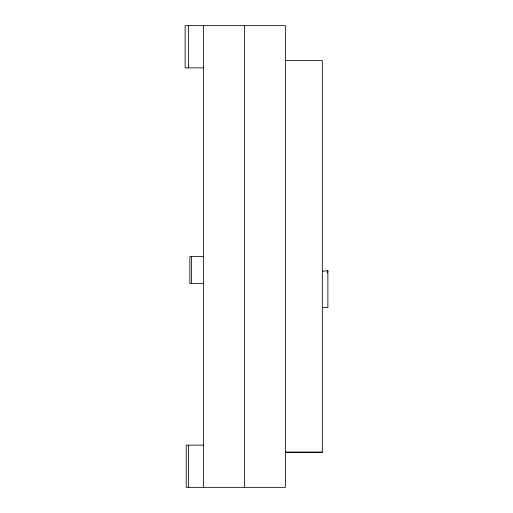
<?xml version="1.0" encoding="UTF-8"?>
<svg xmlns="http://www.w3.org/2000/svg" width="513" height="513" viewBox="0 0 513 513"><rect width="100%" height="100%" fill="white"/><g stroke="black" fill="none" stroke-linecap="round" stroke-linejoin="round"><path stroke-width="0.77" d="M327.512 273.012L327.871 270.659L322.324 271.281M285.388 60.605L322.324 60.605L322.324 452.395L285.388 452.395M203.597 67.863L185.129 67.863L185.129 25.65L285.388 25.65L285.388 487.35L186.232 487.35L186.232 445.137L203.597 445.137M203.597 256.5L189.855 256.5L189.855 283.554L203.597 283.554M322.324 307.531L327.871 307.531L327.871 270.659M285.388 452.03L322.324 452.03M244.489 25.65L244.489 487.35M203.597 25.65L203.597 487.35M191.496 256.5L191.496 283.554M188.431 25.65L188.431 67.863M188.431 445.137L188.431 487.35"/></g></svg>
